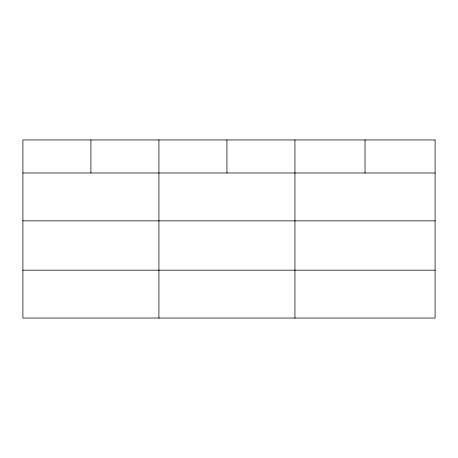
<?xml version="1.0" encoding="UTF-8"?>
<svg xmlns="http://www.w3.org/2000/svg" width="458" height="458" viewBox="0 0 458 458"><rect width="100%" height="100%" fill="white"/><g stroke="black" fill="none" stroke-linecap="round" stroke-linejoin="round"><path stroke-width="0.69" d="M22.9 172.998L435.1 172.998M22.9 220.865L435.1 220.865M22.9 270.18L435.1 270.18M365.026 139.953L365.026 172.998M294.952 139.953L294.952 318.047M226.939 139.953L226.939 172.998M158.926 139.953L158.926 318.047M90.913 139.953L90.913 172.998M435.1 139.953L22.9 139.953L22.9 318.047L435.1 318.047L435.1 139.953"/></g></svg>
